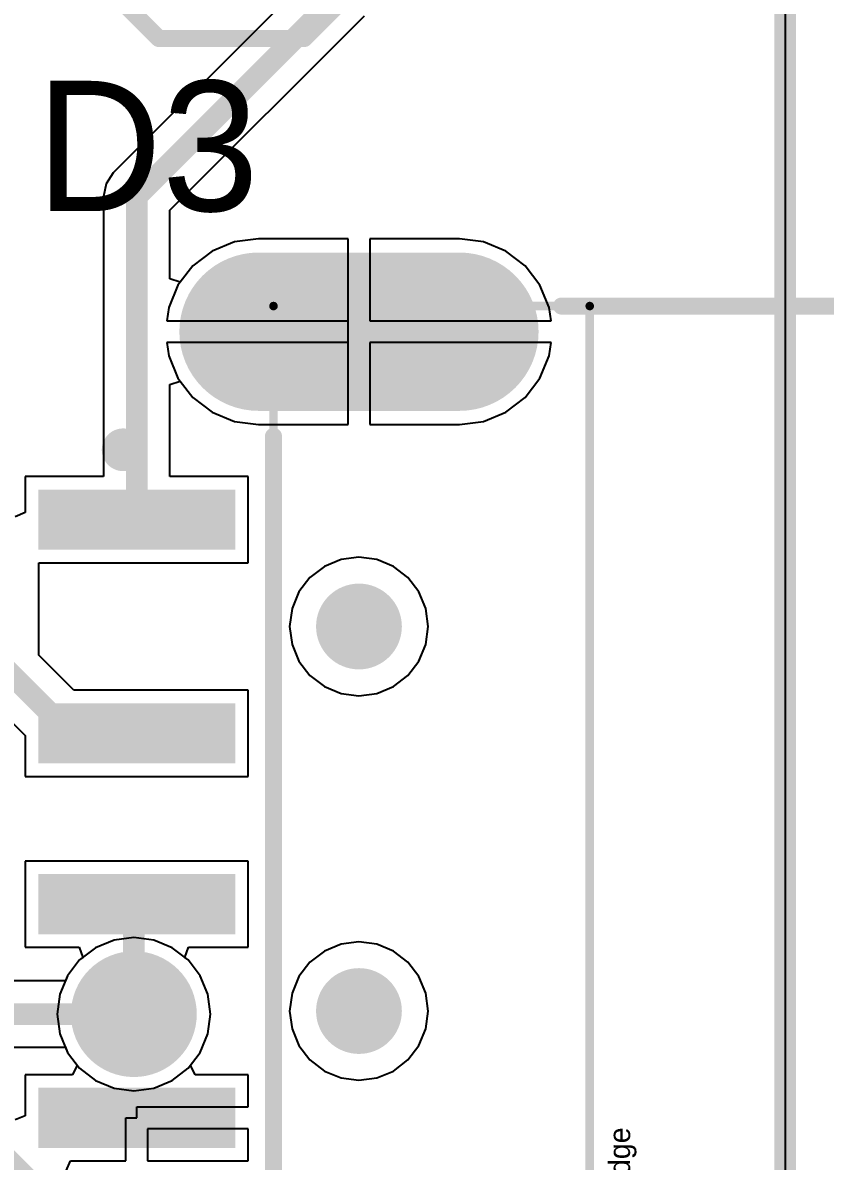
# Model space of a CAD drawing. Extents: x 60.8 to 138.7, y 69.3 to 128.3.
# Drawn here: x 116.81 to 126.2, y 92 to 105.33 of the extents above; entities that cross this region are included whole.
import ezdxf

# ---------------------------------------------------------------- set-up
doc = ezdxf.new("R2010")
doc.units = 0
doc.layers.get('0').update_dxf_attribs({"linetype": 'CONTINUOUS'})
for name, color, linetype in [('BOTTOMLAYER', 5, 'CONTINUOUS'), ('BOTTOMSOLDER', 6, 'CONTINUOUS'), ('MECHANICAL1', 6, 'CONTINUOUS'), ('MECHANICAL13', 56, 'CONTINUOUS'), ('MULTILAYER', 9, 'CONTINUOUS'), ('TOPLAYER', 1, 'CONTINUOUS'), ('TOPOVERLAY', 2, 'CONTINUOUS'), ('TOPPASTE', 8, 'CONTINUOUS'), ('TOPSOLDER', 216, 'CONTINUOUS')]:
    doc.layers.add(name, color=color, linetype=linetype)

# ---------------------------------------------------------------- blocks, each defined once
blk = doc.blocks.new('DSO_C2_X1_8_24')
at = {"layer": 'MECHANICAL1', "const_width": 0.1}
for points in [[(0, -0.2), (0, 0.2)], [(0.2, 0), (-0.2, 0)]]:
    blk.add_lwpolyline(points, dxfattribs=at)
at = {"layer": 'MECHANICAL1', "const_width": 0.05}
for points in [[(-0.025, 0.2, 1), (0.025, 0.2, 1)], [(-0.225, 0, 1), (-0.175, 0, 1)], [(0.175, 0, 1), (0.225, 0, 1)], [(-0.025, -0.2, 1), (0.025, -0.2, 1)]]:
    blk.add_lwpolyline(points, format="xyb", close=True, dxfattribs=at)
at = {"layer": 'TOPLAYER'}
for points in [[(-3.25, -0.9), (-0.85, -0.9), (-3.25, 0.9), (-0.85, 0.9)], [(0.85, -0.9), (3.25, -0.9), (0.85, 0.9), (3.25, 0.9)]]:
    blk.add_solid(points, dxfattribs=at)
at = {"layer": 'TOPOVERLAY', "const_width": 0.2}
for points in [[(-3.65, -1.3), (-3.65, 1.3)], [(-0.95, 1.3), (-3.65, 1.3)], [(3.5, 1.3), (0.95, 1.3)], [(3.95, 0.85), (3.5, 1.3)], [(3.95, -0.85), (3.95, 0.85)], [(3.5, -1.3), (3.95, -0.85)], [(-0.95, -1.3), (-3.65, -1.3)], [(3.5, -1.3), (0.95, -1.3)]]:
    blk.add_lwpolyline(points, dxfattribs=at)
at = {"layer": 'TOPOVERLAY', "const_width": 0.1}
for points in [[(-3.7, 1.3, 1), (-3.6, 1.3, 1)], [(-3.7, 1.3, 1), (-3.6, 1.3, 1)], [(-1, 1.3, 1), (-0.9, 1.3, 1)], [(0.9, 1.3, 1), (1, 1.3, 1)], [(3.45, 1.3, 1), (3.55, 1.3, 1)], [(3.45, 1.3, 1), (3.55, 1.3, 1)], [(3.9, 0.85, 1), (4, 0.85, 1)], [(3.9, 0.85, 1), (4, 0.85, 1)], [(3.9, -0.85, 1), (4, -0.85, 1)], [(3.9, -0.85, 1), (4, -0.85, 1)], [(-3.7, -1.3, 1), (-3.6, -1.3, 1)], [(-3.7, -1.3, 1), (-3.6, -1.3, 1)], [(-1, -1.3, 1), (-0.9, -1.3, 1)], [(0.9, -1.3, 1), (1, -1.3, 1)], [(3.45, -1.3, 1), (3.55, -1.3, 1)], [(3.45, -1.3, 1), (3.55, -1.3, 1)]]:
    blk.add_lwpolyline(points, format="xyb", close=True, dxfattribs=at)
at = {"layer": 'TOPPASTE'}
for points in [[(-3.25, -0.9), (-0.85, -0.9), (-3.25, 0.9), (-0.85, 0.9)], [(0.85, -0.9), (3.25, -0.9), (0.85, 0.9), (3.25, 0.9)]]:
    blk.add_solid(points, dxfattribs=at)
at = {"layer": 'TOPSOLDER'}
for points in [[(-3.352, -1.002), (-0.748, -1.002), (-3.352, 1.002), (-0.748, 1.002)], [(0.748, -1.002), (3.352, -1.002), (0.748, 1.002), (3.352, 1.002)]]:
    blk.add_solid(points, dxfattribs=at)
blk = doc.blocks.new('USB_SM2_5_M____58')
at = {"layer": 'BOTTOMLAYER', "const_width": 1.65}
blk.add_lwpolyline([(-3.875, 5.7), (-1.525, 5.7)], dxfattribs=at)
at = {"layer": 'BOTTOMLAYER'}
for points, const_width in [([(-4.287, 5.7, 1), (-3.463, 5.7, 1)], 0.825), ([(-1.937, 5.7, 1), (-1.113, 5.7, 1)], 0.825), ([(-2.9, 2.25, 1), (-2.5, 2.25, 1)], 0.4), ([(-2.9, -2.25, 1), (-2.5, -2.25, 1)], 0.4)]:
    blk.add_lwpolyline(points, format="xyb", close=True, dxfattribs=dict(at, const_width=const_width))
at = {"layer": 'BOTTOMSOLDER', "const_width": 1.853}
blk.add_lwpolyline([(-3.875, 5.7), (-1.525, 5.7)], dxfattribs=at)
at = {"layer": 'BOTTOMSOLDER'}
for points, const_width in [([(-4.338, 5.7, 1), (-3.412, 5.7, 1)], 0.927), ([(-1.988, 5.7, 1), (-1.062, 5.7, 1)], 0.927), ([(-2.951, 2.25, 1), (-2.449, 2.25, 1)], 0.502), ([(-2.951, -2.25, 1), (-2.449, -2.25, 1)], 0.502)]:
    blk.add_lwpolyline(points, format="xyb", close=True, dxfattribs=dict(at, const_width=const_width))
at = {"layer": 'MECHANICAL1', "const_width": 0.1}
blk.add_lwpolyline([(0, -6), (0, 6)], dxfattribs=at)
at = {"layer": 'MECHANICAL1', "const_width": 0.05}
blk.add_lwpolyline([(-0.025, 6, 1), (0.025, 6, 1)], format="xyb", close=True, dxfattribs=at)
at = {"layer": 'MECHANICAL13', "const_width": 0.1}
for points in [[(-3.7, 6), (15.2, 6)], [(-3.7, -6), (-3.7, 6)]]:
    blk.add_lwpolyline(points, dxfattribs=at)
at = {"layer": 'MECHANICAL13', "const_width": 0.05}
blk.add_lwpolyline([(-3.725, 6, 1), (-3.675, 6, 1)], format="xyb", close=True, dxfattribs=at)
blk.add_lwpolyline([(-3.725, 6, 1), (-3.675, 6, 1)], format="xyb", close=True, dxfattribs=at)
at = {"layer": 'MULTILAYER', "const_width": 1.65}
blk.add_lwpolyline([(-3.875, 5.7), (-1.525, 5.7)], dxfattribs=at)
at = {"layer": 'MULTILAYER'}
for points, const_width in [([(-4.287, 5.7, 1), (-3.463, 5.7, 1)], 0.825), ([(-1.937, 5.7, 1), (-1.113, 5.7, 1)], 0.825), ([(-2.9, 2.25, 1), (-2.5, 2.25, 1)], 0.4), ([(-2.9, -2.25, 1), (-2.5, -2.25, 1)], 0.4)]:
    blk.add_lwpolyline(points, format="xyb", close=True, dxfattribs=dict(at, const_width=const_width))
at = {"layer": 'TOPLAYER', "const_width": 1.65}
blk.add_lwpolyline([(-3.875, 5.7), (-1.525, 5.7)], dxfattribs=at)
at = {"layer": 'TOPLAYER'}
for points, const_width in [([(-4.287, 5.7, 1), (-3.463, 5.7, 1)], 0.825), ([(-1.937, 5.7, 1), (-1.113, 5.7, 1)], 0.825), ([(-2.9, 2.25, 1), (-2.5, 2.25, 1)], 0.4), ([(-2.9, -2.25, 1), (-2.5, -2.25, 1)], 0.4)]:
    blk.add_lwpolyline(points, format="xyb", close=True, dxfattribs=dict(at, const_width=const_width))
for points in [[(-4.25, 3.25), (-4.25, 3.75), (-6.35, 3.25), (-6.35, 3.75)], [(-4.25, 0.75), (-4.25, 1.25), (-6.35, 0.75), (-6.35, 1.25)], [(-4.25, -1.25), (-4.25, -0.75), (-6.35, -1.25), (-6.35, -0.75)], [(-4.25, -3.75), (-4.25, -3.25), (-6.35, -3.75), (-6.35, -3.25)]]:
    blk.add_solid(points, dxfattribs=at)
at = {"layer": 'TOPOVERLAY', "const_width": 0.2}
for points in [[(-0.33, 6), (15.2, 6)], [(-3.7, -4.475), (-3.7, 4.475)]]:
    blk.add_lwpolyline(points, dxfattribs=at)
at = {"layer": 'TOPOVERLAY'}
for points, const_width in [([(-0.38, 6, 1), (-0.28, 6, 1)], 0.1), ([(-5.334, 4.318, 1), (-5.584, 4.318, 1)], 0.25), ([(-3.75, 4.475, 1), (-3.65, 4.475, 1)], 0.1), ([(-5.647, 4.318, 1), (-5.522, 4.318, 1)], 0.125), ([(-5.396, 4.318, 1), (-5.272, 4.318, 1)], 0.125)]:
    blk.add_lwpolyline(points, format="xyb", close=True, dxfattribs=dict(at, const_width=const_width))
at = {"layer": 'TOPPASTE'}
for points in [[(-4.25, 3.25), (-4.25, 3.75), (-6.35, 3.25), (-6.35, 3.75)], [(-4.25, 0.75), (-4.25, 1.25), (-6.35, 0.75), (-6.35, 1.25)], [(-4.25, -1.25), (-4.25, -0.75), (-6.35, -1.25), (-6.35, -0.75)], [(-4.25, -3.75), (-4.25, -3.25), (-6.35, -3.75), (-6.35, -3.25)]]:
    blk.add_solid(points, dxfattribs=at)
at = {"layer": 'TOPSOLDER', "const_width": 1.853}
blk.add_lwpolyline([(-3.875, 5.7), (-1.525, 5.7)], dxfattribs=at)
at = {"layer": 'TOPSOLDER'}
for points, const_width in [([(-4.338, 5.7, 1), (-3.412, 5.7, 1)], 0.927), ([(-1.988, 5.7, 1), (-1.062, 5.7, 1)], 0.927), ([(-2.951, 2.25, 1), (-2.449, 2.25, 1)], 0.502), ([(-2.951, -2.25, 1), (-2.449, -2.25, 1)], 0.502)]:
    blk.add_lwpolyline(points, format="xyb", close=True, dxfattribs=dict(at, const_width=const_width))
for points in [[(-4.148, 3.148), (-4.148, 3.852), (-6.452, 3.148), (-6.452, 3.852)], [(-4.148, 0.648), (-4.148, 1.352), (-6.452, 0.648), (-6.452, 1.352)], [(-4.148, -1.352), (-4.148, -0.648), (-6.452, -1.352), (-6.452, -0.648)], [(-4.148, -3.852), (-4.148, -3.148), (-6.452, -3.852), (-6.452, -3.148)]]:
    blk.add_solid(points, dxfattribs=at)
at = {"layer": 'MECHANICAL1'}
blk.add_text('PCB Edge', height=0.25, rotation=-270, dxfattribs=at).set_placement((0.473, -5.173))

msp = doc.modelspace()

# ---------------------------------------------------------------- linework, layer by layer
at = {"layer": 'BOTTOMLAYER'}
for p, q in [((125.73, 116.451), (125.73, 69.469)), ((119.287, 102.763), (119.025, 102.655)), ((119.569, 102.8), (119.287, 102.763)), ((120.617, 102.8), (119.569, 102.8)), ((120.617, 101.839), (120.617, 102.8)), ((121.919, 102.8), (120.871, 102.8)), ((120.871, 102.8), (120.871, 101.839)), ((122.201, 102.763), (121.919, 102.8)), ((122.463, 102.655), (122.201, 102.763)), ((119.025, 102.655), (118.799, 102.482)), ((122.689, 102.482), (122.463, 102.655)), ((118.799, 102.482), (118.626, 102.256)), ((122.862, 102.256), (122.689, 102.482)), ((118.626, 102.256), (118.518, 101.994)), ((122.97, 101.994), (122.862, 102.256)), ((118.518, 101.994), (118.497, 101.839)), ((122.991, 101.839), (122.97, 101.994)), ((118.497, 101.839), (120.617, 101.839)), ((120.871, 101.839), (122.991, 101.839)), ((120.617, 101.585), (118.497, 101.585)), ((118.497, 101.585), (118.518, 101.43)), ((120.617, 100.624), (120.617, 101.585)), ((122.991, 101.585), (120.871, 101.585)), ((120.871, 101.585), (120.871, 100.624)), ((122.97, 101.43), (122.991, 101.585)), ((118.518, 101.43), (118.626, 101.168)), ((122.862, 101.168), (122.97, 101.43)), ((118.626, 101.168), (118.799, 100.942)), ((122.689, 100.942), (122.862, 101.168)), ((118.799, 100.942), (119.025, 100.769)), ((122.463, 100.769), (122.689, 100.942)), ((119.025, 100.769), (119.287, 100.661)), ((122.201, 100.661), (122.463, 100.769)), ((119.287, 100.661), (119.569, 100.624)), ((119.569, 100.624), (120.617, 100.624)), ((120.871, 100.624), (121.919, 100.624)), ((121.919, 100.624), (122.201, 100.661)), ((120.534, 99.045), (120.339, 98.964)), ((120.744, 99.073), (120.534, 99.045)), ((120.954, 99.045), (120.744, 99.073)), ((121.149, 98.964), (120.954, 99.045)), ((120.339, 98.964), (120.171, 98.835)), ((121.317, 98.835), (121.149, 98.964)), ((120.171, 98.835), (120.042, 98.667)), ((121.446, 98.667), (121.317, 98.835)), ((120.042, 98.667), (119.961, 98.472)), ((121.527, 98.472), (121.446, 98.667)), ((119.961, 98.472), (119.933, 98.262)), ((121.555, 98.262), (121.527, 98.472)), ((119.933, 98.262), (119.961, 98.052)), ((121.527, 98.052), (121.555, 98.262)), ((119.961, 98.052), (120.042, 97.857)), ((121.446, 97.857), (121.527, 98.052)), ((120.042, 97.857), (120.171, 97.689)), ((121.317, 97.689), (121.446, 97.857)), ((120.171, 97.689), (120.339, 97.56)), ((121.149, 97.56), (121.317, 97.689)), ((120.339, 97.56), (120.534, 97.479)), ((120.954, 97.479), (121.149, 97.56)), ((120.534, 97.479), (120.744, 97.451)), ((120.744, 97.451), (120.954, 97.479)), ((118.11, 94.623), (117.878, 94.592)), ((118.342, 94.592), (118.11, 94.623)), ((117.662, 94.503), (117.476, 94.36)), ((117.878, 94.592), (117.662, 94.503)), ((118.558, 94.503), (118.342, 94.592)), ((118.744, 94.36), (118.558, 94.503)), ((120.339, 94.464), (120.171, 94.335)), ((120.534, 94.545), (120.339, 94.464)), ((120.744, 94.573), (120.534, 94.545)), ((120.954, 94.545), (120.744, 94.573)), ((121.149, 94.464), (120.954, 94.545)), ((121.317, 94.335), (121.149, 94.464)), ((117.476, 94.36), (117.333, 94.174)), ((118.887, 94.174), (118.744, 94.36)), ((120.171, 94.335), (120.042, 94.167)), ((121.446, 94.167), (121.317, 94.335)), ((117.309, 94.114), (113.324, 94.114)), ((117.333, 94.174), (117.309, 94.114)), ((118.976, 93.958), (118.887, 94.174)), ((120.042, 94.167), (119.961, 93.972)), ((121.527, 93.972), (121.446, 94.167)), ((119.007, 93.726), (118.976, 93.958)), ((119.961, 93.972), (119.933, 93.762)), ((121.555, 93.762), (121.527, 93.972)), ((118.976, 93.494), (119.007, 93.726)), ((119.933, 93.762), (119.961, 93.552)), ((121.527, 93.552), (121.555, 93.762)), ((119.961, 93.552), (120.042, 93.357)), ((121.446, 93.357), (121.527, 93.552)), ((118.887, 93.278), (118.976, 93.494)), ((110.535, 93.338), (117.309, 93.338)), ((117.309, 93.338), (117.333, 93.278)), ((117.333, 93.278), (117.476, 93.092)), ((118.744, 93.092), (118.887, 93.278)), ((120.042, 93.357), (120.171, 93.189)), ((121.317, 93.189), (121.446, 93.357)), ((120.171, 93.189), (120.339, 93.06)), ((121.149, 93.06), (121.317, 93.189)), ((117.476, 93.092), (117.662, 92.949)), ((118.558, 92.949), (118.744, 93.092)), ((120.339, 93.06), (120.534, 92.979)), ((120.954, 92.979), (121.149, 93.06)), ((117.662, 92.949), (117.878, 92.86)), ((118.342, 92.86), (118.558, 92.949)), ((120.534, 92.979), (120.744, 92.951)), ((120.744, 92.951), (120.954, 92.979)), ((117.878, 92.86), (118.11, 92.829)), ((118.11, 92.829), (118.342, 92.86))]:
    msp.add_line(p, q, dxfattribs=at)
for points, const_width in [([(117.793, 93.726, 1), (118.427, 93.726, 1)], 0.635), ([(118.046, 93.726, 1), (118.174, 93.726, 1)], 0.127)]:
    msp.add_lwpolyline(points, format="xyb", close=True, dxfattribs=dict(at, const_width=const_width))
at = {"layer": 'BOTTOMLAYER', "const_width": 0.254}
msp.add_lwpolyline([(110.374, 93.726), (118.11, 93.726)], dxfattribs=at)
at = {"layer": 'BOTTOMSOLDER', "const_width": 0.737}
msp.add_lwpolyline([(117.742, 93.726, 1), (118.478, 93.726, 1)], format="xyb", close=True, dxfattribs=at)
at = {"layer": 'MECHANICAL1', "const_width": 0.254}
msp.add_lwpolyline([(125.73, 69.469), (125.73, 120.142)], dxfattribs=at)
at = {"layer": 'MULTILAYER', "const_width": 0.635}
msp.add_lwpolyline([(117.793, 93.726, 1), (118.427, 93.726, 1)], format="xyb", close=True, dxfattribs=at)
at = {"layer": 'TOPLAYER'}
for p, q in [((125.73, 116.451), (125.73, 69.469)), ((119.771, 105.472), (117.869, 103.57)), ((118.532, 103.134), (120.809, 105.41)), ((117.869, 103.57), (117.785, 103.444)), ((117.785, 103.444), (117.756, 103.295)), ((117.756, 103.295), (117.756, 100.016)), ((118.532, 102.331), (118.532, 103.134)), ((119.287, 102.763), (119.025, 102.655)), ((119.569, 102.8), (119.287, 102.763)), ((120.617, 102.8), (119.569, 102.8)), ((120.617, 101.712), (120.617, 102.8)), ((121.919, 102.8), (120.871, 102.8)), ((120.871, 102.8), (120.871, 101.839)), ((122.201, 102.763), (121.919, 102.8)), ((122.463, 102.655), (122.201, 102.763)), ((119.025, 102.655), (118.799, 102.482)), ((122.689, 102.482), (122.463, 102.655)), ((118.799, 102.482), (118.653, 102.29)), ((122.862, 102.256), (122.689, 102.482)), ((118.653, 102.29), (118.532, 102.331)), ((122.97, 101.994), (122.862, 102.256)), ((122.991, 101.839), (122.97, 101.994)), ((120.871, 101.839), (122.991, 101.839)), ((120.617, 100.624), (120.617, 101.712)), ((122.991, 101.585), (120.871, 101.585)), ((120.871, 101.585), (120.871, 100.624)), ((122.97, 101.43), (122.991, 101.585)), ((122.862, 101.168), (122.97, 101.43)), ((118.532, 101.093), (118.653, 101.134)), ((118.653, 101.134), (118.799, 100.942)), ((122.689, 100.942), (122.862, 101.168)), ((118.532, 100.016), (118.532, 101.093)), ((118.799, 100.942), (119.025, 100.769)), ((122.463, 100.769), (122.689, 100.942)), ((119.025, 100.769), (119.287, 100.661)), ((122.201, 100.661), (122.463, 100.769)), ((119.287, 100.661), (119.569, 100.624)), ((119.569, 100.624), (120.617, 100.624)), ((120.871, 100.624), (121.919, 100.624)), ((121.919, 100.624), (122.201, 100.661)), ((117.756, 100.016), (116.84, 100.016)), ((116.84, 100.016), (116.84, 99.596)), ((119.448, 100.016), (118.532, 100.016)), ((119.448, 99.008), (119.448, 100.016)), ((116.84, 99.596), (116.723, 99.547)), ((117, 97.925), (117, 99.008)), ((117, 99.008), (119.448, 99.008)), ((120.534, 99.045), (120.339, 98.964)), ((120.744, 99.073), (120.534, 99.045)), ((120.954, 99.045), (120.744, 99.073)), ((121.149, 98.964), (120.954, 99.045)), ((120.339, 98.964), (120.171, 98.835)), ((121.317, 98.835), (121.149, 98.964)), ((120.171, 98.835), (120.042, 98.667)), ((121.446, 98.667), (121.317, 98.835)), ((120.042, 98.667), (119.961, 98.472)), ((121.527, 98.472), (121.446, 98.667)), ((119.961, 98.472), (119.933, 98.262)), ((121.555, 98.262), (121.527, 98.472)), ((119.933, 98.262), (119.961, 98.052)), ((121.527, 98.052), (121.555, 98.262)), ((117.409, 97.516), (117, 97.925)), ((119.961, 98.052), (120.042, 97.857)), ((121.446, 97.857), (121.527, 98.052)), ((120.042, 97.857), (120.171, 97.689)), ((121.317, 97.689), (121.446, 97.857)), ((120.171, 97.689), (120.339, 97.56)), ((121.149, 97.56), (121.317, 97.689)), ((120.339, 97.56), (120.534, 97.479)), ((120.954, 97.479), (121.149, 97.56)), ((119.448, 97.516), (117.409, 97.516)), ((119.448, 96.508), (119.448, 97.516)), ((120.534, 97.479), (120.744, 97.451)), ((120.744, 97.451), (120.954, 97.479)), ((116.551, 97.275), (116.84, 96.987)), ((116.84, 96.987), (116.84, 96.508)), ((116.84, 96.508), (119.448, 96.508)), ((119.448, 95.516), (116.84, 95.516)), ((116.84, 95.516), (116.84, 94.508)), ((119.448, 94.508), (119.448, 95.516)), ((116.84, 94.508), (117.471, 94.508)), ((117.471, 94.508), (117.512, 94.388)), ((118.708, 94.388), (118.749, 94.508)), ((118.749, 94.508), (119.448, 94.508)), ((120.339, 94.464), (120.171, 94.335)), ((120.534, 94.545), (120.339, 94.464)), ((120.744, 94.573), (120.534, 94.545)), ((120.954, 94.545), (120.744, 94.573)), ((121.149, 94.464), (120.954, 94.545)), ((121.317, 94.335), (121.149, 94.464)), ((117.476, 94.36), (117.333, 94.174)), ((117.512, 94.388), (117.476, 94.36)), ((118.744, 94.36), (118.708, 94.388)), ((118.887, 94.174), (118.744, 94.36)), ((120.171, 94.335), (120.042, 94.167)), ((121.446, 94.167), (121.317, 94.335)), ((117.333, 94.174), (117.244, 93.958)), ((118.976, 93.958), (118.887, 94.174)), ((120.042, 94.167), (119.961, 93.972)), ((121.527, 93.972), (121.446, 94.167)), ((117.244, 93.958), (117.213, 93.726)), ((119.007, 93.726), (118.976, 93.958)), ((119.961, 93.972), (119.933, 93.762)), ((121.555, 93.762), (121.527, 93.972)), ((117.213, 93.726), (117.244, 93.494)), ((118.976, 93.494), (119.007, 93.726)), ((119.933, 93.762), (119.961, 93.552)), ((121.527, 93.552), (121.555, 93.762)), ((119.961, 93.552), (120.042, 93.357)), ((121.446, 93.357), (121.527, 93.552)), ((117.244, 93.494), (117.333, 93.278)), ((118.887, 93.278), (118.976, 93.494)), ((117.333, 93.278), (117.447, 93.13)), ((118.773, 93.13), (118.887, 93.278)), ((120.042, 93.357), (120.171, 93.189)), ((121.317, 93.189), (121.446, 93.357)), ((117.447, 93.13), (117.391, 93.016)), ((118.829, 93.016), (118.773, 93.13)), ((120.171, 93.189), (120.339, 93.06)), ((121.149, 93.06), (121.317, 93.189)), ((117.391, 93.016), (116.84, 93.016)), ((116.84, 93.016), (116.84, 92.536)), ((119.448, 93.016), (118.829, 93.016)), ((119.448, 92.639), (119.448, 93.016)), ((120.339, 93.06), (120.534, 92.979)), ((120.954, 92.979), (121.149, 93.06)), ((120.534, 92.979), (120.744, 92.951)), ((120.744, 92.951), (120.954, 92.979)), ((118.144, 92.512), (118.144, 92.639)), ((118.144, 92.639), (119.448, 92.639)), ((116.84, 92.536), (116.723, 92.488)), ((118.017, 92.008), (118.017, 92.512)), ((118.017, 92.512), (118.144, 92.512)), ((119.448, 92.385), (118.271, 92.385)), ((118.271, 92.385), (118.271, 92.008)), ((119.448, 92.008), (119.448, 92.385)), ((117.32, 91.891), (117.368, 92.008)), ((117.368, 92.008), (118.017, 92.008)), ((118.271, 92.008), (119.448, 92.008))]:
    msp.add_line(p, q, dxfattribs=at)
at = {"layer": 'TOPLAYER', "const_width": 0.254}
for points in [[(118.144, 103.295), (120.534, 105.685)], [(118.144, 99.512), (118.144, 103.295)], [(116.612, 97.764), (117.364, 97.012)], [(117.364, 97.012), (118.144, 97.012)], [(118.11, 93.726), (118.11, 94.978)], [(116.205, 92.456), (117.729, 90.932)]]:
    msp.add_lwpolyline(points, dxfattribs=at)
at = {"layer": 'TOPLAYER'}
for points, const_width in [([(118.081, 103.295, 1), (118.208, 103.295, 1)], 0.127), ([(118.081, 103.295, 1), (118.208, 103.295, 1)], 0.127), ([(118.081, 99.512, 1), (118.208, 99.512, 1)], 0.127), ([(117.3, 97.012, 1), (117.427, 97.012, 1)], 0.127), ([(117.3, 97.012, 1), (117.427, 97.012, 1)], 0.127), ([(118.081, 97.012, 1), (118.208, 97.012, 1)], 0.127), ([(118.046, 94.978, 1), (118.174, 94.978, 1)], 0.127), ([(117.793, 93.726, 1), (118.427, 93.726, 1)], 0.635), ([(118.046, 93.726, 1), (118.174, 93.726, 1)], 0.127)]:
    msp.add_lwpolyline(points, format="xyb", close=True, dxfattribs=dict(at, const_width=const_width))
at = {"layer": 'TOPSOLDER', "const_width": 0.737}
msp.add_lwpolyline([(117.742, 93.726, 1), (118.478, 93.726, 1)], format="xyb", close=True, dxfattribs=at)

# ---------------------------------------------------------------- block references
for name, p, rotation in [('DSO_C2_X1_8_24', (119.253, 109.093), 270), ('USB_SM2_5_M____58', (123.444, 96.012), 360)]:
    msp.add_blockref(name, p, dxfattribs=dict(rotation=rotation))

# ---------------------------------------------------------------- texts
at = {"layer": 'TOPOVERLAY'}
msp.add_text('D3', height=1.524, dxfattribs=at).set_placement((116.967, 103.124))

doc.saveas('drawing.dxf')
